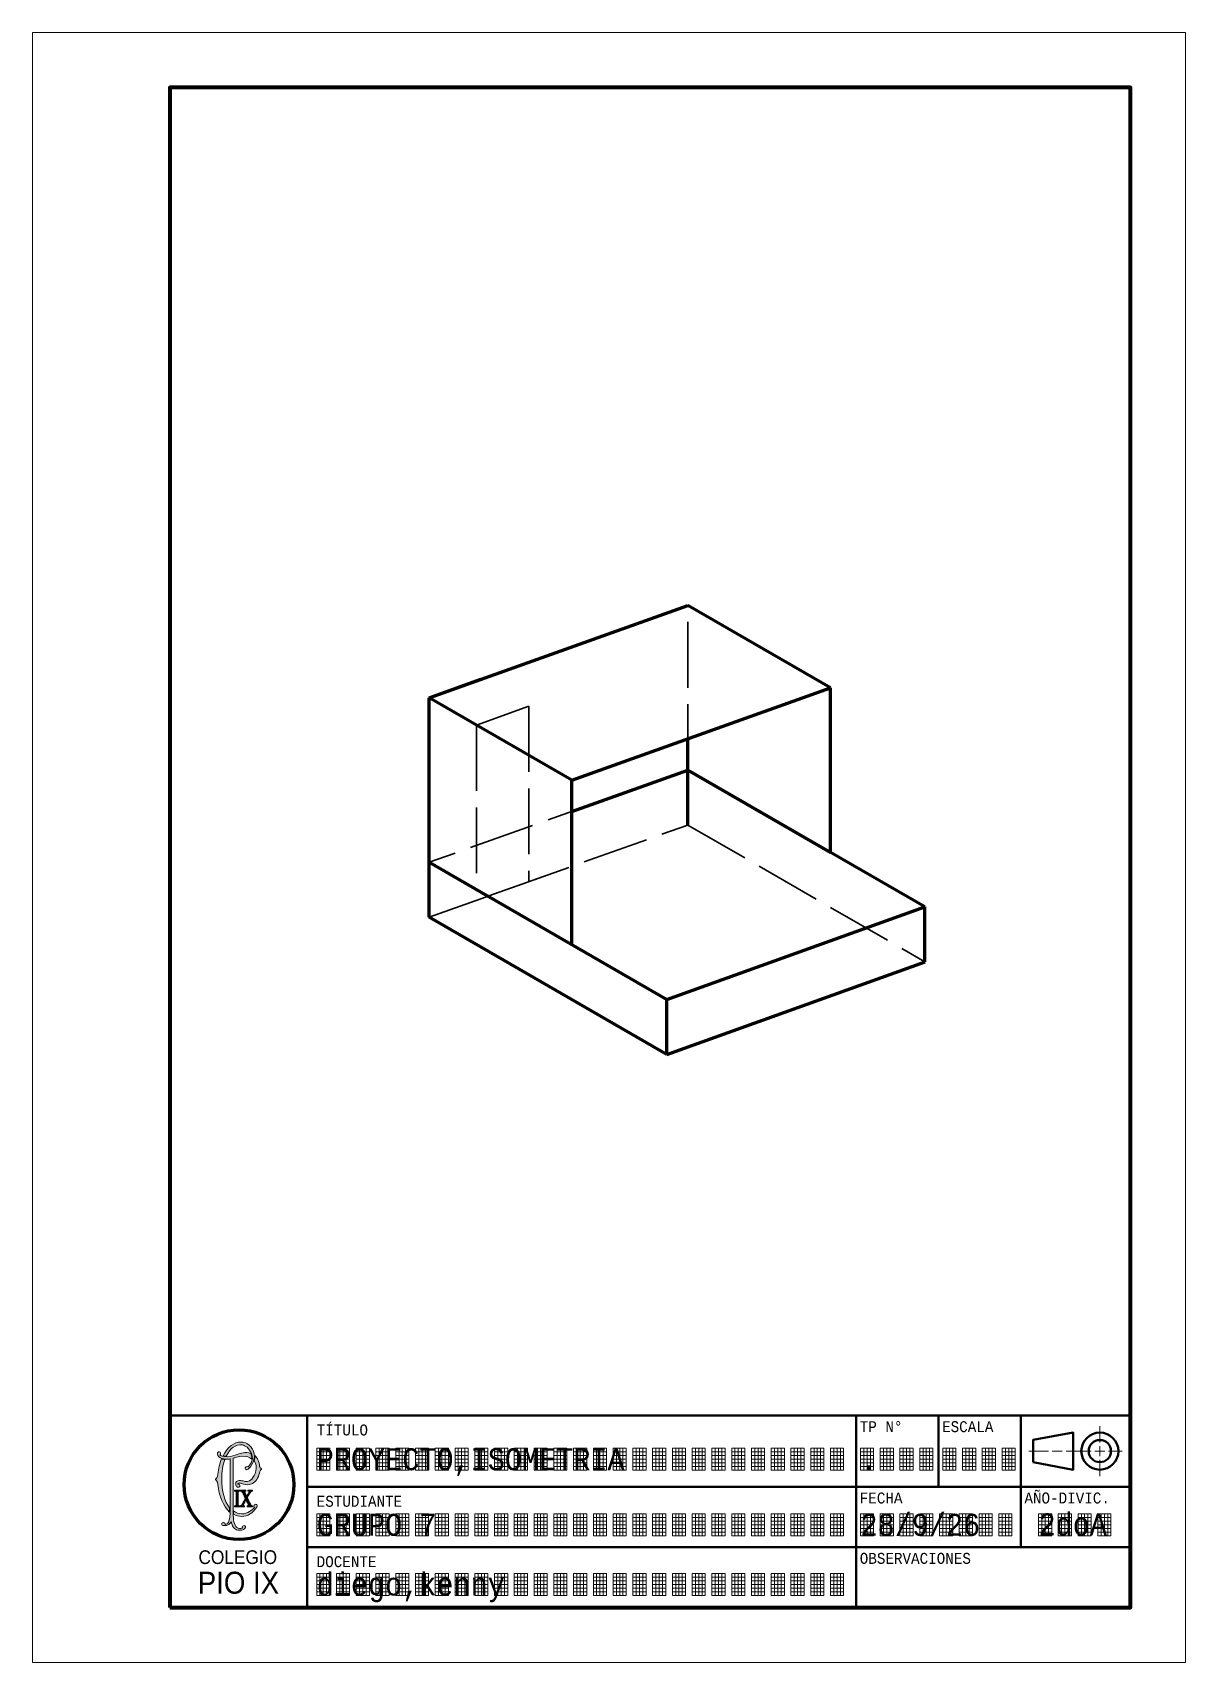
# Paper-space layout '04-ACO-A' of a CAD drawing. Header units: millimetres. Extents: x 0 to 210, y 0 to 297.
# The model-space entities are those that its viewports show. They can reach past a viewport. Long polylines and large blocks are cut down to what shows.
import ezdxf

# ---------------------------------------------------------------- set-up
doc = ezdxf.new("R2010")
doc.units = ezdxf.units.MM
doc.linetypes.add('ACAD_ISO02W100', pattern=[15, 12, -3])
doc.layers.get('0').update_dxf_attribs({"lineweight": 9, "true_color": 0xd6d6d6})
for name, color, linetype, lineweight in [('01 Contornos visibles', 3, 'Continuous', 60), ('02 Contornos no visibles', 5, 'ACAD_ISO02W100', 30), ('05 Auxiliares', 6, 'Continuous', 9)]:
    doc.layers.add(name, color=color, linetype=linetype, lineweight=lineweight)
doc.layers.add('Recuadro y Rótulo', color=7, linetype='Continuous')
doc.styles.get("Standard").update_dxf_attribs({"font": 'monotxt.shx', "width": 0.9})

# ---------------------------------------------------------------- blocks, each defined once
blk = doc.blocks.new('0. BASE LETRAS')
at = {"layer": '05 Auxiliares', "color": 0, "linetype": 'ByBlock', "lineweight": -2}
for p, q in [((0, 10), (6, 10)), ((0, 10), (0, 0)), ((0, 8.33), (6, 8.33)), ((1.5, 10), (1.5, 0)), ((3, 10), (3, 0)), ((4.5, 10), (4.5, 0)), ((6, 10), (6, 0)), ((0, 6.67), (6, 6.67)), ((0, 5), (6, 5)), ((0, 3.33), (6, 3.33)), ((0, 1.67), (6, 1.67)), ((0, 0), (6, 0))]:
    blk.add_line(p, q, dxfattribs=at)
blk.add_lwpolyline([(0, 10), (6, 10), (6, 0), (0, 0)], close=True, dxfattribs=at)
blk = doc.blocks.new('*U33')
at = {"layer": '05 Auxiliares', "color": 254, "lineweight": 0, "true_color": 0xdedede, "xscale": 0.4, "yscale": 0.4, "zscale": 0.4}
blk.add_blockref('0. BASE LETRAS', (0, 0), dxfattribs=at)
blk = doc.blocks.new('*U34')
at = {"color": 0, "linetype": 'ByBlock', "lineweight": -2, "transparency": 16777216}
for p in [(0, 0), (3.6, 0), (7.2, 0), (10.8, 0), (14.4, 0), (18, 0), (21.6, 0), (25.2, 0), (28.8, 0), (32.4, 0), (36, 0), (39.6, 0), (43.2, 0), (46.8, 0), (50.4, 0), (54, 0), (57.6, 0), (61.2, 0), (64.8, 0), (68.4, 0), (72, 0), (75.6, 0), (79.2, 0), (82.8, 0), (86.4, 0), (90, 0), (93.6, 0)]:
    blk.add_blockref('*U33', p, dxfattribs=at)
blk = doc.blocks.new('*U35')
at = {"layer": '05 Auxiliares', "color": 254, "lineweight": 0, "true_color": 0xdedede, "xscale": 0.4, "yscale": 0.4, "zscale": 0.4}
blk.add_blockref('0. BASE LETRAS', (0, 0), dxfattribs=at)
blk = doc.blocks.new('*U36')
at = {"color": 0, "linetype": 'ByBlock', "lineweight": -2, "transparency": 16777216}
for p in [(0, 0), (3.6, 0), (7.2, 0), (10.8, 0), (14.4, 0), (18, 0), (21.6, 0), (25.2, 0), (28.8, 0), (32.4, 0), (36, 0), (39.6, 0), (43.2, 0), (46.8, 0), (50.4, 0), (54, 0), (57.6, 0), (61.2, 0), (64.8, 0), (68.4, 0), (72, 0), (75.6, 0), (79.2, 0), (82.8, 0), (86.4, 0), (90, 0), (93.6, 0)]:
    blk.add_blockref('*U35', p, dxfattribs=at)
blk = doc.blocks.new('*U37')
at = {"layer": '05 Auxiliares', "color": 254, "lineweight": 0, "true_color": 0xdedede, "xscale": 0.4, "yscale": 0.4, "zscale": 0.4}
blk.add_blockref('0. BASE LETRAS', (0, 0), dxfattribs=at)
blk = doc.blocks.new('*U38')
at = {"color": 0, "linetype": 'ByBlock', "lineweight": -2, "transparency": 16777216}
for p in [(0, 0), (3.6, 0), (7.2, 0), (10.8, 0), (14.4, 0), (18, 0), (21.6, 0), (25.2, 0), (28.8, 0), (32.4, 0), (36, 0), (39.6, 0), (43.2, 0), (46.8, 0), (50.4, 0), (54, 0), (57.6, 0), (61.2, 0), (64.8, 0), (68.4, 0), (72, 0), (75.6, 0), (79.2, 0), (82.8, 0), (86.4, 0), (90, 0), (93.6, 0)]:
    blk.add_blockref('*U37', p, dxfattribs=at)
blk = doc.blocks.new('*U25')
at = {"layer": '05 Auxiliares', "color": 254, "lineweight": 0, "true_color": 0xdedede, "xscale": 0.4, "yscale": 0.4, "zscale": 0.4}
blk.add_blockref('0. BASE LETRAS', (0, 0), dxfattribs=at)
blk = doc.blocks.new('*U26')
at = {"color": 0, "linetype": 'ByBlock', "lineweight": -2, "transparency": 16777216}
for p in [(0, 0), (3.6, 0), (7.2, 0), (10.8, 0)]:
    blk.add_blockref('*U25', p, dxfattribs=at)
blk = doc.blocks.new('*U28')
at = {"layer": '05 Auxiliares', "color": 254, "lineweight": 0, "true_color": 0xdedede, "xscale": 0.4, "yscale": 0.4, "zscale": 0.4}
blk.add_blockref('0. BASE LETRAS', (0, 0), dxfattribs=at)
blk = doc.blocks.new('*U27')
at = {"color": 0, "linetype": 'ByBlock', "lineweight": -2, "transparency": 16777216}
for p in [(0, 0), (3.6, 0), (7.2, 0), (10.8, 0)]:
    blk.add_blockref('*U28', p, dxfattribs=at)
blk = doc.blocks.new('*U30')
at = {"layer": '05 Auxiliares', "color": 254, "lineweight": 0, "true_color": 0xdedede, "xscale": 0.4, "yscale": 0.4, "zscale": 0.4}
blk.add_blockref('0. BASE LETRAS', (0, 0), dxfattribs=at)
blk = doc.blocks.new('*U29')
at = {"color": 0, "linetype": 'ByBlock', "lineweight": -2, "transparency": 16777216}
for p in [(0, 0), (3.6, 0), (7.2, 0), (10.8, 0), (14.4, 0), (18, 0), (21.6, 0), (25.2, 0)]:
    blk.add_blockref('*U30', p, dxfattribs=at)
blk = doc.blocks.new('*U32')
at = {"layer": '05 Auxiliares', "color": 254, "lineweight": 0, "true_color": 0xdedede, "xscale": 0.4, "yscale": 0.4, "zscale": 0.4}
blk.add_blockref('0. BASE LETRAS', (0, 0), dxfattribs=at)
blk = doc.blocks.new('*U31')
at = {"color": 0, "linetype": 'ByBlock', "lineweight": -2, "transparency": 16777216}
for p in [(0, 0), (3.6, 0), (7.2, 0), (10.8, 0)]:
    blk.add_blockref('*U32', p, dxfattribs=at)
blk = doc.blocks.new('Trep02 - Recuadro y rótulo A4 V')
at = {"layer": 'Recuadro y Rótulo', "lineweight": 0}
h = blk.add_hatch(color=256, dxfattribs=at)
edge = h.paths.add_edge_path()
edge.add_spline(control_points=[(34.45, 33.44), (34.45, 34.75), (34.65, 35.97), (35.02, 36.97), (34.87, 36.99), (34.86, 36.99), (34.69, 37.02), (34.57, 37.04), (34.48, 37.07), (34.43, 37.09), (34.08, 36.25), (33.85, 35.31), (33.76, 34.3), (33.76, 34.3), (33.76, 34.3), (33.76, 34.3), (33.76, 34.3), (33.76, 34.31), (33.76, 34.31), (33.76, 34.3), (33.73, 33.66), (33.33, 33.42), (33.33, 33.42), (33.32, 33.35), (33.32, 33.35), (33.33, 33.34), (33.69, 32.99), (33.76, 32.45), (33.94, 30.31), (34.74, 28.43), (35.9, 27.4), (35.9, 27.4), (35.9, 28.16), (35.9, 28.16), (34.99, 29.3), (34.45, 31.26), (34.45, 33.44)], knot_values=[0, 0, 0, 0, 1, 1, 1, 2, 2, 2, 3, 3, 3, 4, 4, 4, 5, 5, 5, 6, 6, 6, 7, 7, 7, 8, 8, 8, 9, 9, 9, 10, 10, 10, 11, 11, 11, 12, 12, 12, 12], degree=3, periodic=0)
edge = h.paths.add_edge_path()
edge.add_spline(control_points=[(39.9, 37.58), (39.87, 37.75), (39.78, 38.01), (39.74, 38.09), (38.69, 38.41), (37.99, 38.16), (37.27, 37.89), (36.77, 37.7), (36.26, 37.5), (35.57, 37.49), (35.57, 37.49), (35.22, 37.5), (35.22, 37.5), (35.05, 37.51), (34.88, 37.53), (34.74, 37.56), (34.48, 37.61), (34.28, 37.7), (34.12, 37.81), (34.2, 37.87), (34.26, 37.95), (34.26, 38.06), (34.26, 38.06), (34.26, 38.07), (34.26, 38.08), (34.26, 38.25), (34.14, 38.39), (33.99, 38.4), (33.91, 38.4), (33.84, 38.37), (33.79, 38.32), (33.72, 38.26), (33.69, 38.18), (33.68, 38.09), (33.68, 38.09), (33.68, 38.08), (33.68, 38.08), (33.68, 38.08), (33.68, 38.05), (33.68, 38.05), (33.68, 38.05), (33.69, 38), (33.69, 38), (33.74, 37.58), (34.04, 37.28), (34.56, 37.14), (34.72, 37.09), (34.89, 37.06), (35.07, 37.05), (35.45, 37.02), (35.81, 37.05), (35.99, 37.08), (35.99, 36.97), (35.97, 27.69), (35.97, 27.69), (35.97, 27.68), (35.98, 27.53), (35.98, 27.53), (35.98, 27.42), (35.99, 27.31), (35.99, 27.2), (35.99, 26.03), (35.74, 25.53), (35.52, 25.32), (35.36, 25.18), (35.2, 25.14), (35.08, 25.13), (35.08, 25.15), (35.08, 25.17), (35.08, 25.18), (35.08, 25.23), (35.07, 25.27), (35.05, 25.32), (35.01, 25.39), (34.94, 25.45), (34.85, 25.48), (34.76, 25.51), (34.67, 25.5), (34.59, 25.46), (34.52, 25.42), (34.47, 25.37), (34.45, 25.3), (34.38, 25), (34.71, 24.92), (34.71, 24.92), (35.62, 24.76), (36.05, 25.39), (36.2, 25.68), (36.38, 24.39), (37.05, 24.11), (37.59, 24.08), (38.3, 24.06), (38.68, 24.4), (38.68, 24.4), (38.77, 24.48), (38.86, 24.63), (38.81, 24.75), (38.78, 24.82), (38.73, 24.87), (38.66, 24.9), (38.58, 24.93), (38.48, 24.93), (38.4, 24.9), (38.31, 24.87), (38.24, 24.8), (38.21, 24.72), (38.19, 24.68), (38.19, 24.65), (38.19, 24.61), (38.19, 24.57), (38.19, 24.54), (38.2, 24.51), (38.21, 24.49), (38.23, 24.48), (38.25, 24.46), (37.82, 24.34), (37.48, 24.37), (37.22, 24.56), (36.65, 24.97), (36.56, 26.11), (36.54, 27.17), (36.54, 27.17), (36.54, 27.68), (36.54, 27.68), (36.54, 27.68), (36.54, 27.96), (36.54, 27.96), (36.54, 27.96), (36.54, 28.59), (36.54, 28.59), (36.54, 28.59), (36.54, 37.14), (36.54, 37.14), (36.54, 37.14), (36.53, 37.19), (36.53, 37.23), (36.59, 37.24), (36.85, 37.31), (36.85, 37.31), (37.22, 37.41), (37.64, 37.53), (38.13, 37.58), (38.97, 37.57), (39.51, 37.42), (39.92, 37.06), (39.93, 37.39), (39.92, 37.45), (39.9, 37.58)], knot_values=[0, 0, 0, 0, 1, 1, 1, 2, 2, 2, 3, 3, 3, 4, 4, 4, 5, 5, 5, 6, 6, 6, 7, 7, 7, 8, 8, 8, 9, 9, 9, 10, 10, 10, 11, 11, 11, 12, 12, 12, 13, 13, 13, 14, 14, 14, 15, 15, 15, 16, 16, 16, 17, 17, 17, 18, 18, 18, 19, 19, 19, 20, 20, 20, 21, 21, 21, 22, 22, 22, 23, 23, 23, 24, 24, 24, 25, 25, 25, 26, 26, 26, 27, 27, 27, 28, 28, 28, 29, 29, 29, 30, 30, 30, 31, 31, 31, 32, 32, 32, 33, 33, 33, 34, 34, 34, 35, 35, 35, 36, 36, 36, 37, 37, 37, 38, 38, 38, 39, 39, 39, 40, 40, 40, 41, 41, 41, 42, 42, 42, 43, 43, 43, 44, 44, 44, 45, 45, 45, 46, 46, 46, 47, 47, 47, 48, 48, 48, 49, 49, 49, 49], degree=3, periodic=0)
edge = h.paths.add_edge_path()
edge.add_spline(control_points=[(40.38, 37.8), (40.38, 37.8), (40.38, 37.82), (40.38, 37.82), (40.38, 37.82), (40.38, 37.82), (40.38, 37.82), (40.38, 37.84), (40.37, 37.9), (40.37, 37.9), (40.37, 37.9), (40.36, 37.94), (40.36, 37.94), (40.36, 37.94), (40.35, 38.01), (40.35, 38.01), (40.11, 39.24), (39.09, 40.16), (37.97, 40.16), (36.68, 40.16), (35.49, 39.25), (34.7, 37.65), (34.73, 37.65), (34.78, 37.63), (34.85, 37.62), (34.98, 37.59), (35.26, 37.57), (35.28, 37.57), (35.95, 39.03), (36.99, 39.76), (38.21, 39.62), (38.47, 39.6), (38.77, 39.44), (39.06, 39.2), (39.42, 38.89), (39.7, 38.47), (39.87, 38.05), (40, 37.74), (40.03, 37.38), (40.03, 37.25), (40.03, 37.21), (40.03, 37.18), (40.03, 37.14), (40, 36.59), (39.74, 36.09), (39.27, 35.65), (39.16, 35.74), (39, 35.74), (38.88, 35.65), (38.8, 35.59), (38.75, 35.51), (38.74, 35.43), (38.73, 35.35), (38.75, 35.28), (38.79, 35.22), (38.89, 35.09), (39.08, 35.08), (39.22, 35.19), (39.22, 35.19), (39.24, 35.2), (39.24, 35.2), (39.25, 35.21), (39.31, 35.28), (39.31, 35.28), (39.84, 35.74), (40.19, 36.3), (40.33, 36.91), (40.38, 37.11), (40.4, 37.31), (40.4, 37.51), (40.4, 37.6), (40.39, 37.7), (40.38, 37.8)], knot_values=[0, 0, 0, 0, 1, 1, 1, 2, 2, 2, 3, 3, 3, 4, 4, 4, 5, 5, 5, 6, 6, 6, 7, 7, 7, 8, 8, 8, 9, 9, 9, 10, 10, 10, 11, 11, 11, 12, 12, 12, 13, 13, 13, 14, 14, 14, 15, 15, 15, 16, 16, 16, 17, 17, 17, 18, 18, 18, 19, 19, 19, 20, 20, 20, 21, 21, 21, 22, 22, 22, 23, 23, 23, 24, 24, 24, 24], degree=3, periodic=0)
edge = h.paths.add_edge_path()
edge.add_spline(control_points=[(41.67, 35.27), (41.49, 35.38), (41.4, 35.58), (41.36, 35.73), (41.27, 36.57), (40.96, 37.28), (40.49, 37.71), (40.5, 37.51), (40.5, 37.42), (40.49, 37.3), (40.48, 37.01), (40.39, 36.78), (40.38, 36.75), (41.16, 35.69), (40.5, 34.02), (39.91, 33.4), (39.35, 32.82), (38.84, 32.94), (38.35, 33.06), (38.01, 33.14), (37.68, 33.22), (37.36, 33.07), (37.05, 32.92), (36.98, 32.71), (36.98, 32.56), (36.98, 32.56), (36.98, 32.55), (36.98, 32.54), (36.98, 32.29), (37.14, 32.06), (37.26, 32), (37.26, 32), (37.32, 31.95), (37.32, 31.95), (37.41, 31.91), (37.5, 31.91), (37.58, 31.94), (37.65, 31.96), (37.71, 32.01), (37.74, 32.08), (37.81, 32.22), (37.73, 32.4), (37.57, 32.48), (37.51, 32.51), (37.44, 32.51), (37.38, 32.5), (37.39, 32.54), (37.41, 32.57), (37.44, 32.59), (37.56, 32.68), (37.79, 32.69), (38.06, 32.62), (38.06, 32.62), (38.44, 32.51), (38.44, 32.51), (38.9, 32.36), (39.26, 32.24), (40.03, 32.62), (40.68, 32.93), (41.13, 33.6), (41.31, 34.49), (41.42, 34.94), (41.67, 35.2), (41.68, 35.2), (41.68, 35.2), (41.67, 35.27), (41.67, 35.27)], knot_values=[0, 0, 0, 0, 1, 1, 1, 2, 2, 2, 3, 3, 3, 4, 4, 4, 5, 5, 5, 6, 6, 6, 7, 7, 7, 8, 8, 8, 9, 9, 9, 10, 10, 10, 11, 11, 11, 12, 12, 12, 13, 13, 13, 14, 14, 14, 15, 15, 15, 16, 16, 16, 17, 17, 17, 18, 18, 18, 19, 19, 19, 20, 20, 20, 21, 21, 21, 22, 22, 22, 22], degree=3, periodic=0)
edge = h.paths.add_edge_path()
edge.add_spline(control_points=[(40.9, 28.61), (40.89, 28.68), (40.84, 28.74), (40.77, 28.78), (40.7, 28.81), (40.63, 28.82), (40.56, 28.8), (40.47, 28.77), (40.4, 28.71), (40.36, 28.63), (40.33, 28.57), (40.32, 28.52), (40.32, 28.46), (40.32, 28.43), (40.32, 28.4), (40.33, 28.37), (40.35, 28.3), (40.39, 28.26), (40.45, 28.22), (40.01, 27.77), (39.16, 27.07), (38.13, 27.07), (37.58, 27.07), (37.07, 27.26), (36.61, 27.62), (36.61, 27.62), (36.61, 27.62), (36.61, 27.62), (36.61, 27.62), (36.61, 27.01), (36.61, 27.01), (37.08, 26.73), (37.56, 26.59), (38.06, 26.6), (39.22, 26.63), (40.13, 27.19), (40.83, 28.3), (40.88, 28.36), (40.93, 28.49), (40.9, 28.61)], knot_values=[0, 0, 0, 0, 1, 1, 1, 2, 2, 2, 3, 3, 3, 4, 4, 4, 5, 5, 5, 6, 6, 6, 7, 7, 7, 8, 8, 8, 9, 9, 9, 10, 10, 10, 11, 11, 11, 12, 12, 12, 13, 13, 13, 13], degree=3, periodic=0)
h = blk.add_hatch(color=256, dxfattribs=at)
edge = h.paths.add_edge_path()
edge.add_spline(control_points=[(36.77, 31.4), (36.77, 31.4), (36.77, 31.23), (36.77, 31.23), (36.77, 31.23), (36.82, 31.23), (36.82, 31.23), (37.06, 31.23), (37.07, 31.18), (37.07, 30.79), (37.07, 30.79), (37.07, 28.98), (37.07, 28.98), (37.07, 28.6), (37.06, 28.55), (36.82, 28.55), (36.82, 28.55), (36.77, 28.55), (36.77, 28.55), (36.77, 28.55), (36.77, 28.38), (36.77, 28.38), (36.77, 28.38), (37.75, 28.38), (37.75, 28.38), (37.75, 28.38), (37.75, 28.55), (37.75, 28.55), (37.75, 28.55), (37.71, 28.55), (37.71, 28.55), (37.47, 28.55), (37.46, 28.6), (37.46, 28.98), (37.46, 28.98), (37.46, 30.79), (37.46, 30.79), (37.46, 31.18), (37.47, 31.23), (37.71, 31.23), (37.71, 31.23), (37.75, 31.23), (37.75, 31.23), (37.75, 31.23), (37.75, 31.4), (37.75, 31.4), (37.75, 31.4), (37.71, 31.4), (37.71, 31.4), (37.71, 31.4), (36.77, 31.4), (36.77, 31.4)], knot_values=[0, 0, 0, 0, 1, 1, 1, 2, 2, 2, 3, 3, 3, 4, 4, 4, 5, 5, 5, 6, 6, 6, 7, 7, 7, 8, 8, 8, 9, 9, 9, 10, 10, 10, 11, 11, 11, 12, 12, 12, 13, 13, 13, 14, 14, 14, 15, 15, 15, 16, 16, 16, 17, 17, 17, 17], degree=3, periodic=0)
edge = h.paths.add_edge_path()
edge.add_spline(control_points=[(40.03, 28.55), (39.93, 28.56), (39.83, 28.58), (39.68, 28.91), (39.68, 28.91), (39.15, 30), (39.13, 30.04), (39.16, 30.08), (39.51, 30.72), (39.51, 30.72), (39.51, 30.72), (39.53, 30.76), (39.53, 30.76), (39.65, 30.98), (39.79, 31.23), (39.99, 31.23), (39.99, 31.23), (40.03, 31.23), (40.03, 31.23), (40.03, 31.23), (40.03, 31.4), (40.03, 31.4), (40.03, 31.4), (39.99, 31.4), (39.99, 31.4), (39.99, 31.4), (39.2, 31.4), (39.2, 31.4), (39.2, 31.4), (39.2, 31.23), (39.2, 31.23), (39.2, 31.23), (39.25, 31.23), (39.25, 31.23), (39.38, 31.23), (39.43, 31.19), (39.43, 31.1), (39.43, 31.03), (39.37, 30.93), (39.33, 30.87), (39.33, 30.87), (39.31, 30.84), (39.31, 30.84), (39.31, 30.84), (39.07, 30.42), (39.01, 30.3), (38.95, 30.42), (38.73, 30.88), (38.73, 30.88), (38.7, 30.94), (38.66, 31.03), (38.66, 31.1), (38.66, 31.21), (38.76, 31.23), (38.82, 31.23), (38.82, 31.23), (38.87, 31.23), (38.87, 31.23), (38.87, 31.23), (38.87, 31.4), (38.87, 31.4), (38.87, 31.4), (37.81, 31.4), (37.81, 31.4), (37.81, 31.4), (37.81, 31.23), (37.81, 31.23), (37.81, 31.23), (37.86, 31.23), (37.86, 31.23), (38.11, 31.22), (38.24, 30.95), (38.38, 30.67), (38.38, 30.67), (38.75, 29.91), (38.77, 29.87), (38.75, 29.83), (38.32, 29.05), (38.32, 29.05), (38.18, 28.81), (38.02, 28.57), (37.81, 28.55), (37.81, 28.55), (37.77, 28.54), (37.77, 28.54), (37.77, 28.54), (37.77, 28.38), (37.77, 28.38), (37.77, 28.38), (38.61, 28.38), (38.61, 28.38), (38.61, 28.38), (38.61, 28.54), (38.61, 28.54), (38.61, 28.54), (38.56, 28.55), (38.56, 28.55), (38.45, 28.55), (38.4, 28.59), (38.4, 28.67), (38.4, 28.74), (38.47, 28.85), (38.51, 28.92), (38.51, 28.92), (38.52, 28.94), (38.52, 28.94), (38.52, 28.94), (38.82, 29.48), (38.89, 29.61), (38.95, 29.48), (39.18, 28.98), (39.18, 28.98), (39.18, 28.98), (39.2, 28.94), (39.2, 28.94), (39.24, 28.86), (39.3, 28.75), (39.3, 28.67), (39.3, 28.64), (39.3, 28.55), (39.14, 28.55), (39.14, 28.55), (39.09, 28.55), (39.09, 28.55), (39.09, 28.55), (39.09, 28.38), (39.09, 28.38), (39.09, 28.38), (40.08, 28.38), (40.08, 28.38), (40.08, 28.38), (40.08, 28.54), (40.08, 28.54), (40.08, 28.54), (40.03, 28.55), (40.03, 28.55)], knot_values=[0, 0, 0, 0, 1, 1, 1, 2, 2, 2, 3, 3, 3, 4, 4, 4, 5, 5, 5, 6, 6, 6, 7, 7, 7, 8, 8, 8, 9, 9, 9, 10, 10, 10, 11, 11, 11, 12, 12, 12, 13, 13, 13, 14, 14, 14, 15, 15, 15, 16, 16, 16, 17, 17, 17, 18, 18, 18, 19, 19, 19, 20, 20, 20, 21, 21, 21, 22, 22, 22, 23, 23, 23, 24, 24, 24, 25, 25, 25, 26, 26, 26, 27, 27, 27, 28, 28, 28, 29, 29, 29, 30, 30, 30, 31, 31, 31, 32, 32, 32, 33, 33, 33, 34, 34, 34, 35, 35, 35, 36, 36, 36, 37, 37, 37, 38, 38, 38, 39, 39, 39, 40, 40, 40, 41, 41, 41, 42, 42, 42, 43, 43, 43, 44, 44, 44, 45, 45, 45, 45], degree=3, periodic=0)
at = {"layer": 'Recuadro y Rótulo', "lineweight": 40}
for p, q in [((25, 45), (200, 45)), ((50, 10), (50, 45)), ((150, 45), (150, 10)), ((165, 45), (165, 32)), ((180, 45), (180, 32)), ((50, 32), (200, 32)), ((180, 32), (180, 21)), ((50, 21), (200, 21)), ((200, 21), (200, 10))]:
    blk.add_line(p, q, dxfattribs=at)
at = {"layer": 'Recuadro y Rótulo'}
blk.add_line((25, 10), (25, 45), dxfattribs=at)
blk.add_line((25, 10), (25, 45), dxfattribs=at)
at = {"layer": 'Recuadro y Rótulo', "lineweight": 20}
for p, q in [((194.42, 43.06), (194.42, 40.08)), ((194.42, 37.6), (194.42, 39.4)), ((181.47, 38.5), (185.07, 38.5)), ((187.55, 38.5), (185.75, 38.5)), ((188.31, 38.5), (192.84, 38.5)), ((195.32, 38.5), (193.52, 38.5)), ((194.42, 33.94), (194.42, 36.92)), ((198.51, 38.5), (195.99, 38.5))]:
    blk.add_line(p, q, dxfattribs=at)
at = {"layer": 'Recuadro y Rótulo', "color": 0, "linetype": 'Continuous', "lineweight": 0}
blk.add_lwpolyline([(0, 0), (210, 0), (210, 297), (0, 297)], close=True, dxfattribs=at)
at = {"layer": 'Recuadro y Rótulo', "color": 0, "lineweight": 80}
blk.add_lwpolyline([(25, 10), (200, 10), (200, 287), (25, 287)], close=True, dxfattribs=at)
at = {"layer": 'Recuadro y Rótulo', "lineweight": 40}
blk.add_lwpolyline([(182.25, 36.48), (189.57, 35.12), (189.57, 41.88), (182.25, 40.53)], close=True, dxfattribs=at)
at = {"layer": 'Recuadro y Rótulo', "color": 7, "lineweight": 0}
blk.add_lwpolyline([(35.98, 27.44), (35.98, 27.43), (35.98, 27.43), (35.98, 27.44)], dxfattribs=at)
at = {"layer": 'Recuadro y Rótulo', "lineweight": 60}
blk.add_circle((37.61, 32.4), 10, dxfattribs=at)
at = {"layer": 'Recuadro y Rótulo', "lineweight": 40}
for radius in [3.38, 2.02]:
    blk.add_circle((194.42, 38.5), radius, dxfattribs=at)
at = {"layer": 'Recuadro y Rótulo', "lineweight": 0}
for points, knots in [([(40.38, 37.8), (40.38, 37.8), (40.38, 37.82), (40.38, 37.82), (40.38, 37.82), (40.38, 37.82), (40.38, 37.82), (40.38, 37.84), (40.37, 37.9), (40.37, 37.9), (40.37, 37.9), (40.36, 37.94), (40.36, 37.94), (40.36, 37.94), (40.35, 38.01), (40.35, 38.01), (40.11, 39.24), (39.09, 40.16), (37.97, 40.16), (36.68, 40.16), (35.49, 39.25), (34.7, 37.65), (34.73, 37.65), (34.78, 37.63), (34.85, 37.62), (34.98, 37.59), (35.26, 37.57), (35.28, 37.57), (35.95, 39.03), (36.99, 39.76), (38.21, 39.62), (38.47, 39.6), (38.77, 39.44), (39.06, 39.2), (39.42, 38.89), (39.7, 38.47), (39.87, 38.05), (40, 37.74), (40.03, 37.38), (40.03, 37.25), (40.03, 37.21), (40.03, 37.18), (40.03, 37.14), (40, 36.59), (39.74, 36.09), (39.27, 35.65), (39.16, 35.74), (39, 35.74), (38.88, 35.65), (38.8, 35.59), (38.75, 35.51), (38.74, 35.43), (38.73, 35.35), (38.75, 35.28), (38.79, 35.22), (38.89, 35.09), (39.08, 35.08), (39.22, 35.19), (39.22, 35.19), (39.24, 35.2), (39.24, 35.2), (39.25, 35.21), (39.31, 35.28), (39.31, 35.28), (39.84, 35.74), (40.19, 36.3), (40.33, 36.91), (40.38, 37.11), (40.4, 37.31), (40.4, 37.51), (40.4, 37.6), (40.39, 37.7), (40.38, 37.8)], [0, 0, 0, 0, 1, 1, 1, 2, 2, 2, 3, 3, 3, 4, 4, 4, 5, 5, 5, 6, 6, 6, 7, 7, 7, 8, 8, 8, 9, 9, 9, 10, 10, 10, 11, 11, 11, 12, 12, 12, 13, 13, 13, 14, 14, 14, 15, 15, 15, 16, 16, 16, 17, 17, 17, 18, 18, 18, 19, 19, 19, 20, 20, 20, 21, 21, 21, 22, 22, 22, 23, 23, 23, 24, 24, 24, 24]), ([(34.45, 33.44), (34.45, 34.75), (34.65, 35.97), (35.02, 36.97), (34.87, 36.99), (34.86, 36.99), (34.69, 37.02), (34.57, 37.04), (34.48, 37.07), (34.43, 37.09), (34.08, 36.25), (33.85, 35.31), (33.76, 34.3), (33.76, 34.3), (33.76, 34.3), (33.76, 34.3), (33.76, 34.3), (33.76, 34.31), (33.76, 34.31), (33.76, 34.3), (33.73, 33.66), (33.33, 33.42), (33.33, 33.42), (33.32, 33.35), (33.32, 33.35), (33.33, 33.34), (33.69, 32.99), (33.76, 32.45), (33.94, 30.31), (34.74, 28.43), (35.9, 27.4), (35.9, 27.4), (35.9, 28.16), (35.9, 28.16), (34.99, 29.3), (34.45, 31.26), (34.45, 33.44)], [0, 0, 0, 0, 1, 1, 1, 2, 2, 2, 3, 3, 3, 4, 4, 4, 5, 5, 5, 6, 6, 6, 7, 7, 7, 8, 8, 8, 9, 9, 9, 10, 10, 10, 11, 11, 11, 12, 12, 12, 12]), ([(39.9, 37.58), (39.87, 37.75), (39.78, 38.01), (39.74, 38.09), (38.69, 38.41), (37.99, 38.16), (37.27, 37.89), (36.77, 37.7), (36.26, 37.5), (35.57, 37.49), (35.57, 37.49), (35.22, 37.5), (35.22, 37.5), (35.05, 37.51), (34.88, 37.53), (34.74, 37.56), (34.48, 37.61), (34.28, 37.7), (34.12, 37.81), (34.2, 37.87), (34.26, 37.95), (34.26, 38.06), (34.26, 38.06), (34.26, 38.07), (34.26, 38.08), (34.26, 38.25), (34.14, 38.39), (33.99, 38.4), (33.91, 38.4), (33.84, 38.37), (33.79, 38.32), (33.72, 38.26), (33.69, 38.18), (33.68, 38.09), (33.68, 38.09), (33.68, 38.08), (33.68, 38.08), (33.68, 38.08), (33.68, 38.05), (33.68, 38.05), (33.68, 38.05), (33.69, 38), (33.69, 38), (33.74, 37.58), (34.04, 37.28), (34.56, 37.14), (34.72, 37.09), (34.89, 37.06), (35.07, 37.05), (35.45, 37.02), (35.81, 37.05), (35.99, 37.08), (35.99, 36.97), (35.97, 27.69), (35.97, 27.69), (35.97, 27.68), (35.98, 27.53), (35.98, 27.53), (35.98, 27.42), (35.99, 27.31), (35.99, 27.2), (35.99, 26.03), (35.74, 25.53), (35.52, 25.32), (35.36, 25.18), (35.2, 25.14), (35.08, 25.13), (35.08, 25.15), (35.08, 25.17), (35.08, 25.18), (35.08, 25.23), (35.07, 25.27), (35.05, 25.32), (35.01, 25.39), (34.94, 25.45), (34.85, 25.48), (34.76, 25.51), (34.67, 25.5), (34.59, 25.46), (34.52, 25.42), (34.47, 25.37), (34.45, 25.3), (34.38, 25), (34.71, 24.92), (34.71, 24.92), (35.62, 24.76), (36.05, 25.39), (36.2, 25.68), (36.38, 24.39), (37.05, 24.11), (37.59, 24.08), (38.3, 24.06), (38.68, 24.4), (38.68, 24.4), (38.77, 24.48), (38.86, 24.63), (38.81, 24.75), (38.78, 24.82), (38.73, 24.87), (38.66, 24.9), (38.58, 24.93), (38.48, 24.93), (38.4, 24.9), (38.31, 24.87), (38.24, 24.8), (38.21, 24.72), (38.19, 24.68), (38.19, 24.65), (38.19, 24.61), (38.19, 24.57), (38.19, 24.54), (38.2, 24.51), (38.21, 24.49), (38.23, 24.48), (38.25, 24.46), (37.82, 24.34), (37.48, 24.37), (37.22, 24.56), (36.65, 24.97), (36.56, 26.11), (36.54, 27.17), (36.54, 27.17), (36.54, 27.68), (36.54, 27.68), (36.54, 27.68), (36.54, 27.96), (36.54, 27.96), (36.54, 27.96), (36.54, 28.59), (36.54, 28.59), (36.54, 28.59), (36.54, 37.14), (36.54, 37.14), (36.54, 37.14), (36.53, 37.19), (36.53, 37.23), (36.59, 37.24), (36.85, 37.31), (36.85, 37.31), (37.22, 37.41), (37.64, 37.53), (38.13, 37.58), (38.97, 37.57), (39.51, 37.42), (39.92, 37.06), (39.93, 37.39), (39.92, 37.45), (39.9, 37.58)], [0, 0, 0, 0, 1, 1, 1, 2, 2, 2, 3, 3, 3, 4, 4, 4, 5, 5, 5, 6, 6, 6, 7, 7, 7, 8, 8, 8, 9, 9, 9, 10, 10, 10, 11, 11, 11, 12, 12, 12, 13, 13, 13, 14, 14, 14, 15, 15, 15, 16, 16, 16, 17, 17, 17, 18, 18, 18, 19, 19, 19, 20, 20, 20, 21, 21, 21, 22, 22, 22, 23, 23, 23, 24, 24, 24, 25, 25, 25, 26, 26, 26, 27, 27, 27, 28, 28, 28, 29, 29, 29, 30, 30, 30, 31, 31, 31, 32, 32, 32, 33, 33, 33, 34, 34, 34, 35, 35, 35, 36, 36, 36, 37, 37, 37, 38, 38, 38, 39, 39, 39, 40, 40, 40, 41, 41, 41, 42, 42, 42, 43, 43, 43, 44, 44, 44, 45, 45, 45, 46, 46, 46, 47, 47, 47, 48, 48, 48, 49, 49, 49, 49]), ([(41.67, 35.27), (41.49, 35.38), (41.4, 35.58), (41.36, 35.73), (41.27, 36.57), (40.96, 37.28), (40.49, 37.71), (40.5, 37.51), (40.5, 37.42), (40.49, 37.3), (40.48, 37.01), (40.39, 36.78), (40.38, 36.75), (41.16, 35.69), (40.5, 34.02), (39.91, 33.4), (39.35, 32.82), (38.84, 32.94), (38.35, 33.06), (38.01, 33.14), (37.68, 33.22), (37.36, 33.07), (37.05, 32.92), (36.98, 32.71), (36.98, 32.56), (36.98, 32.56), (36.98, 32.55), (36.98, 32.54), (36.98, 32.29), (37.14, 32.06), (37.26, 32), (37.26, 32), (37.32, 31.95), (37.32, 31.95), (37.41, 31.91), (37.5, 31.91), (37.58, 31.94), (37.65, 31.96), (37.71, 32.01), (37.74, 32.08), (37.81, 32.22), (37.73, 32.4), (37.57, 32.48), (37.51, 32.51), (37.44, 32.51), (37.38, 32.5), (37.39, 32.54), (37.41, 32.57), (37.44, 32.59), (37.56, 32.68), (37.79, 32.69), (38.06, 32.62), (38.06, 32.62), (38.44, 32.51), (38.44, 32.51), (38.9, 32.36), (39.26, 32.24), (40.03, 32.62), (40.68, 32.93), (41.13, 33.6), (41.31, 34.49), (41.42, 34.94), (41.67, 35.2), (41.68, 35.2), (41.68, 35.2), (41.67, 35.27), (41.67, 35.27)], [0, 0, 0, 0, 1, 1, 1, 2, 2, 2, 3, 3, 3, 4, 4, 4, 5, 5, 5, 6, 6, 6, 7, 7, 7, 8, 8, 8, 9, 9, 9, 10, 10, 10, 11, 11, 11, 12, 12, 12, 13, 13, 13, 14, 14, 14, 15, 15, 15, 16, 16, 16, 17, 17, 17, 18, 18, 18, 19, 19, 19, 20, 20, 20, 21, 21, 21, 22, 22, 22, 22]), ([(36.77, 31.4), (36.77, 31.4), (36.77, 31.23), (36.77, 31.23), (36.77, 31.23), (36.82, 31.23), (36.82, 31.23), (37.06, 31.23), (37.07, 31.18), (37.07, 30.79), (37.07, 30.79), (37.07, 28.98), (37.07, 28.98), (37.07, 28.6), (37.06, 28.55), (36.82, 28.55), (36.82, 28.55), (36.77, 28.55), (36.77, 28.55), (36.77, 28.55), (36.77, 28.38), (36.77, 28.38), (36.77, 28.38), (37.75, 28.38), (37.75, 28.38), (37.75, 28.38), (37.75, 28.55), (37.75, 28.55), (37.75, 28.55), (37.71, 28.55), (37.71, 28.55), (37.47, 28.55), (37.46, 28.6), (37.46, 28.98), (37.46, 28.98), (37.46, 30.79), (37.46, 30.79), (37.46, 31.18), (37.47, 31.23), (37.71, 31.23), (37.71, 31.23), (37.75, 31.23), (37.75, 31.23), (37.75, 31.23), (37.75, 31.4), (37.75, 31.4), (37.75, 31.4), (37.71, 31.4), (37.71, 31.4), (37.71, 31.4), (36.77, 31.4), (36.77, 31.4)], [0, 0, 0, 0, 1, 1, 1, 2, 2, 2, 3, 3, 3, 4, 4, 4, 5, 5, 5, 6, 6, 6, 7, 7, 7, 8, 8, 8, 9, 9, 9, 10, 10, 10, 11, 11, 11, 12, 12, 12, 13, 13, 13, 14, 14, 14, 15, 15, 15, 16, 16, 16, 17, 17, 17, 17]), ([(40.9, 28.61), (40.89, 28.68), (40.84, 28.74), (40.77, 28.78), (40.7, 28.81), (40.63, 28.82), (40.56, 28.8), (40.47, 28.77), (40.4, 28.71), (40.36, 28.63), (40.33, 28.57), (40.32, 28.52), (40.32, 28.46), (40.32, 28.43), (40.32, 28.4), (40.33, 28.37), (40.35, 28.3), (40.39, 28.26), (40.45, 28.22), (40.01, 27.77), (39.16, 27.07), (38.13, 27.07), (37.58, 27.07), (37.07, 27.26), (36.61, 27.62), (36.61, 27.62), (36.61, 27.62), (36.61, 27.62), (36.61, 27.62), (36.61, 27.01), (36.61, 27.01), (37.08, 26.73), (37.56, 26.59), (38.06, 26.6), (39.22, 26.63), (40.13, 27.19), (40.83, 28.3), (40.88, 28.36), (40.93, 28.49), (40.9, 28.61)], [0, 0, 0, 0, 1, 1, 1, 2, 2, 2, 3, 3, 3, 4, 4, 4, 5, 5, 5, 6, 6, 6, 7, 7, 7, 8, 8, 8, 9, 9, 9, 10, 10, 10, 11, 11, 11, 12, 12, 12, 13, 13, 13, 13])]:
    blk.add_open_spline(points, degree=3, knots=knots, dxfattribs=at)
at = {"layer": 'Recuadro y Rótulo', "color": 7, "lineweight": 0}
blk.add_open_spline([(40.03, 28.55), (39.93, 28.56), (39.83, 28.58), (39.68, 28.91), (39.68, 28.91), (39.15, 30), (39.13, 30.04), (39.16, 30.08), (39.51, 30.72), (39.51, 30.72), (39.51, 30.72), (39.53, 30.76), (39.53, 30.76), (39.65, 30.98), (39.79, 31.23), (39.99, 31.23), (39.99, 31.23), (40.03, 31.23), (40.03, 31.23), (40.03, 31.23), (40.03, 31.4), (40.03, 31.4), (40.03, 31.4), (39.99, 31.4), (39.99, 31.4), (39.99, 31.4), (39.2, 31.4), (39.2, 31.4), (39.2, 31.4), (39.2, 31.23), (39.2, 31.23), (39.2, 31.23), (39.25, 31.23), (39.25, 31.23), (39.38, 31.23), (39.43, 31.19), (39.43, 31.1), (39.43, 31.03), (39.37, 30.93), (39.33, 30.87), (39.33, 30.87), (39.31, 30.84), (39.31, 30.84), (39.31, 30.84), (39.07, 30.42), (39.01, 30.3), (38.95, 30.42), (38.73, 30.88), (38.73, 30.88), (38.7, 30.94), (38.66, 31.03), (38.66, 31.1), (38.66, 31.21), (38.76, 31.23), (38.82, 31.23), (38.82, 31.23), (38.87, 31.23), (38.87, 31.23), (38.87, 31.23), (38.87, 31.4), (38.87, 31.4), (38.87, 31.4), (37.81, 31.4), (37.81, 31.4), (37.81, 31.4), (37.81, 31.23), (37.81, 31.23), (37.81, 31.23), (37.86, 31.23), (37.86, 31.23), (38.11, 31.22), (38.24, 30.95), (38.38, 30.67), (38.38, 30.67), (38.75, 29.91), (38.77, 29.87), (38.75, 29.83), (38.32, 29.05), (38.32, 29.05), (38.18, 28.81), (38.02, 28.57), (37.81, 28.55), (37.81, 28.55), (37.77, 28.54), (37.77, 28.54), (37.77, 28.54), (37.77, 28.38), (37.77, 28.38), (37.77, 28.38), (38.61, 28.38), (38.61, 28.38), (38.61, 28.38), (38.61, 28.54), (38.61, 28.54), (38.61, 28.54), (38.56, 28.55), (38.56, 28.55), (38.45, 28.55), (38.4, 28.59), (38.4, 28.67), (38.4, 28.74), (38.47, 28.85), (38.51, 28.92), (38.51, 28.92), (38.52, 28.94), (38.52, 28.94), (38.52, 28.94), (38.82, 29.48), (38.89, 29.61), (38.95, 29.48), (39.18, 28.98), (39.18, 28.98), (39.18, 28.98), (39.2, 28.94), (39.2, 28.94), (39.24, 28.86), (39.3, 28.75), (39.3, 28.67), (39.3, 28.64), (39.3, 28.55), (39.14, 28.55), (39.14, 28.55), (39.09, 28.55), (39.09, 28.55), (39.09, 28.55), (39.09, 28.38), (39.09, 28.38), (39.09, 28.38), (40.08, 28.38), (40.08, 28.38), (40.08, 28.38), (40.08, 28.54), (40.08, 28.54), (40.08, 28.54), (40.03, 28.55), (40.03, 28.55)], degree=3, knots=[0, 0, 0, 0, 1, 1, 1, 2, 2, 2, 3, 3, 3, 4, 4, 4, 5, 5, 5, 6, 6, 6, 7, 7, 7, 8, 8, 8, 9, 9, 9, 10, 10, 10, 11, 11, 11, 12, 12, 12, 13, 13, 13, 14, 14, 14, 15, 15, 15, 16, 16, 16, 17, 17, 17, 18, 18, 18, 19, 19, 19, 20, 20, 20, 21, 21, 21, 22, 22, 22, 23, 23, 23, 24, 24, 24, 25, 25, 25, 26, 26, 26, 27, 27, 27, 28, 28, 28, 29, 29, 29, 30, 30, 30, 31, 31, 31, 32, 32, 32, 33, 33, 33, 34, 34, 34, 35, 35, 35, 36, 36, 36, 37, 37, 37, 38, 38, 38, 39, 39, 39, 40, 40, 40, 41, 41, 41, 42, 42, 42, 43, 43, 43, 44, 44, 44, 45, 45, 45, 45], dxfattribs=at)
for name, p in [('*U38', (51.75, 35.02)), ('*U26', (150.81, 35.02)), ('*U27', (165.81, 35.02)), ('*U34', (51.75, 23.08)), ('*U29', (150.81, 23.08)), ('*U31', (183.25, 23.08)), ('*U36', (51.75, 12.21))]:
    blk.add_blockref(name, p)
at = {"layer": 'Recuadro y Rótulo', "lineweight": 20, "char_height": 2, "width": 60, "attachment_point": 1, "line_spacing_factor": 0.45}
for s, insert in [('TÍTULO', (51.75, 43.36)), ('TP N°', (150.68, 43.96)), ('ESCALA', (165.68, 43.96)), ('ESTUDIANTE', (51.75, 30.36)), ('FECHA', (150.68, 30.96)), ('AÑO-DIVIC.', (180.68, 30.96)), ('DOCENTE', (51.75, 19.36)), ('OBSERVACIONES', (150.68, 19.96))]:
    blk.add_mtext(s, dxfattribs=dict(at, insert=insert))
at = {"layer": 'Recuadro y Rótulo', "lineweight": 30, "char_height": 4, "width": 60, "attachment_point": 1, "line_spacing_factor": 0.45}
for s, insert in [('GRUPO 7', (51.75, 27.08)), ('diego,kenny', (51.75, 16.21))]:
    blk.add_mtext(s, dxfattribs=dict(at, insert=insert))
at = {"layer": 'Recuadro y Rótulo', "lineweight": 30, "insert": (183.25, 23.08), "char_height": 4, "width": 15.7745, "attachment_point": 7}
blk.add_mtext('2doA', dxfattribs=at)
at = {"layer": 'Recuadro y Rótulo', "lineweight": 20, "width": 25, "attachment_point": 1}
for s, insert, char_height in [('\\pxqc;{\\fArial|b0|i0|c0|p34;COLEGIO}', (24.88, 20.43), 2.5), ('\\pxqc;{\\fArial|b0|i0|c0|p34;PIO IX}', (25, 16.52), 4)]:
    blk.add_mtext(s, dxfattribs=dict(at, insert=insert, char_height=char_height))
at = {"layer": 'Recuadro y Rótulo', "lineweight": 30, "width": 0.9}
for tag, p in [('PROYECTO', (51.75, 35.02)), ('1:1', (165.81, 35)), ('.', (150.81, 35)), ('28/9/26', (150.81, 23.08))]:
    blk.add_attdef(tag, p, '', height=4, dxfattribs=at)

msp = doc.modelspace()

# ---------------------------------------------------------------- linework, layer by layer
for p, q in [((153.9, 69.32), (0, 69.32)), ((153.91, 69.32), (0, 69.32)), ((153.98, 69.38), (0.08, 69.38)), ((154.01, 69.36), (0.1, 69.36)), ((55.28, 69.32), (153.9, 69.32)), ((55.28, 69.32), (153.91, 69.32)), ((55.36, 69.38), (153.98, 69.38)), ((55.38, 69.36), (154.01, 69.36))]:
    msp.add_line(p, q)
at = {"layer": '01 Contornos visibles'}
for p, q in [((201.94, 77.47), (249.04, 94.27)), ((275.02, 79.27), (249.04, 94.27)), ((201.94, 77.47), (211.36, 80.83)), ((201.94, 47.47), (201.94, 77.47)), ((227.92, 62.47), (201.94, 77.47)), ((227.92, 62.47), (275.02, 79.27)), ((275.02, 49.27), (275.02, 79.27)), ((249.04, 64.27), (249.04, 70)), ((227.92, 56.74), (249.04, 64.27)), ((227.92, 32.47), (227.92, 62.47)), ((249.04, 54.27), (249.04, 64.27)), ((292.21, 39.34), (249.04, 64.27)), ((249.04, 64.27), (275.02, 49.27)), ((201.94, 37.47), (201.94, 47.47)), ((201.94, 47.47), (245.24, 22.47)), ((201.94, 47.47), (227.92, 32.47)), ((201.94, 47.47), (212.65, 41.29)), ((245.24, 22.47), (292.21, 39.34)), ((292.21, 29.34), (292.21, 39.34)), ((245.24, 12.47), (201.94, 37.47)), ((245.24, 12.47), (292.31, 29.34)), ((245.24, 12.47), (245.24, 22.47))]:
    msp.add_line(p, q, dxfattribs=at)
at = {"layer": '02 Contornos no visibles'}
for p, q in [((249.04, 64.27), (249.04, 94.27)), ((220.08, 75.93), (210.57, 72.49)), ((220.08, 75.93), (220.08, 43.94)), ((210.57, 72.49), (210.57, 42.49)), ((249.04, 64.27), (201.94, 47.47)), ((201.94, 37.47), (249.04, 54.27)), ((249.04, 54.27), (292.21, 29.34)), ((212.65, 41.29), (222.07, 44.65))]:
    msp.add_line(p, q, dxfattribs=at)

psp = doc.layouts.new('04-ACO-A')

# ---------------------------------------------------------------- block references
at = {"layer": 'Recuadro y Rótulo'}
ref = psp.add_blockref('Trep02 - Recuadro y rótulo A4 V', (0, 0), dxfattribs=at)
ref.add_attrib('TÍTULO', 'PROYECTO,ISOMETRIA', (51.76, 35.02), dxfattribs={"lineweight": 30, "height": 4, "width": 0.9})
ref.add_attrib('Nº', '.', (150.81, 35), dxfattribs={"lineweight": 30, "height": 4, "width": 0.9})
ref.add_attrib('DD/MM/AA', '28/9/26', (150.81, 23.08), dxfattribs={"lineweight": 30, "height": 4, "width": 0.9})

# ---------------------------------------------------------------- viewports
at = {"layer": '01 Contornos visibles'}
psp.add_viewport(center=(112.5, 166), size=(175, 242), view_center_point=(242.19, 67.67), view_height=242, dxfattribs=at)

doc.saveas('drawing.dxf')
